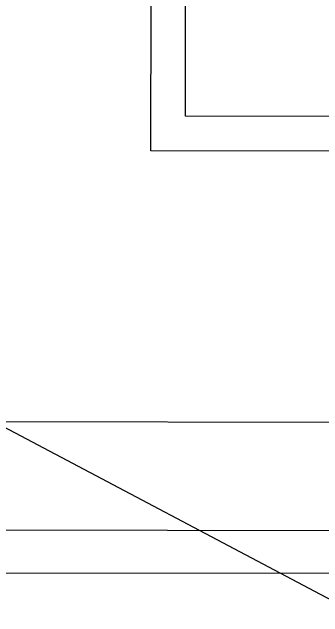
# Model space of a CAD drawing. Header units: millimetres. Extents: x 9 to 403, y 12 to 283.
# Drawn here: x 67.803 to 68.523, y 240.1 to 241.501 of the extents above; entities that cross this region are included whole.
import ezdxf

# ---------------------------------------------------------------- set-up
doc = ezdxf.new("R2010")
doc.units = ezdxf.units.MM
doc.layers.add('SITE_20200109$0$AA-WIN', color=4, linetype='Continuous')
doc.layers.add('SITE_20200109$0$출력안됨', color=155, linetype='Continuous')

msp = doc.modelspace()

# ---------------------------------------------------------------- linework, layer by layer
at = {"color": 8}
for p, q in [((68.1245, 241.1795), (68.1283, 243.9795)), ((68.2046, 241.2594), (68.2082, 243.8994)), ((69.6446, 241.2575), (68.2046, 241.2594)), ((69.7245, 241.1773), (68.1245, 241.1795)), ((71.4985, 240.5464), (67.6985, 240.5516))]:
    msp.add_line(p, q, dxfattribs=at)
at = {"layer": 'SITE_20200109$0$AA-WIN', "color": 8}
for p, q in [((67.6982, 240.3016), (70.1482, 240.2982)), ((70.1481, 240.1982), (67.6981, 240.2016))]:
    msp.add_line(p, q, dxfattribs=at)
at = {"layer": 'SITE_20200109$0$출력안됨', "color": 8}
msp.add_line((56.8564, 246.3165), (75.443, 236.491), dxfattribs=at)

doc.saveas('drawing.dxf')
